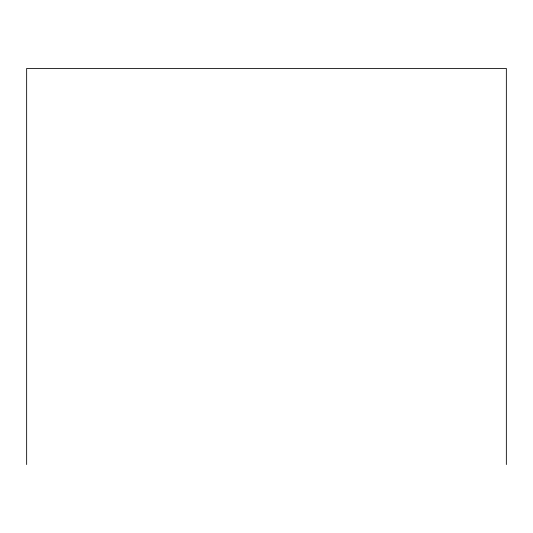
<?xml version="1.0" encoding="UTF-8"?>
<svg xmlns="http://www.w3.org/2000/svg" width="533" height="533" viewBox="0 0 533 533"><rect width="100%" height="100%" fill="white"/><g stroke="black" fill="none" stroke-linecap="round" stroke-linejoin="round"><path stroke-width="0.8" d="M506.35 464.549L506.35 68.451L26.65 68.451L26.65 464.549"/></g></svg>
